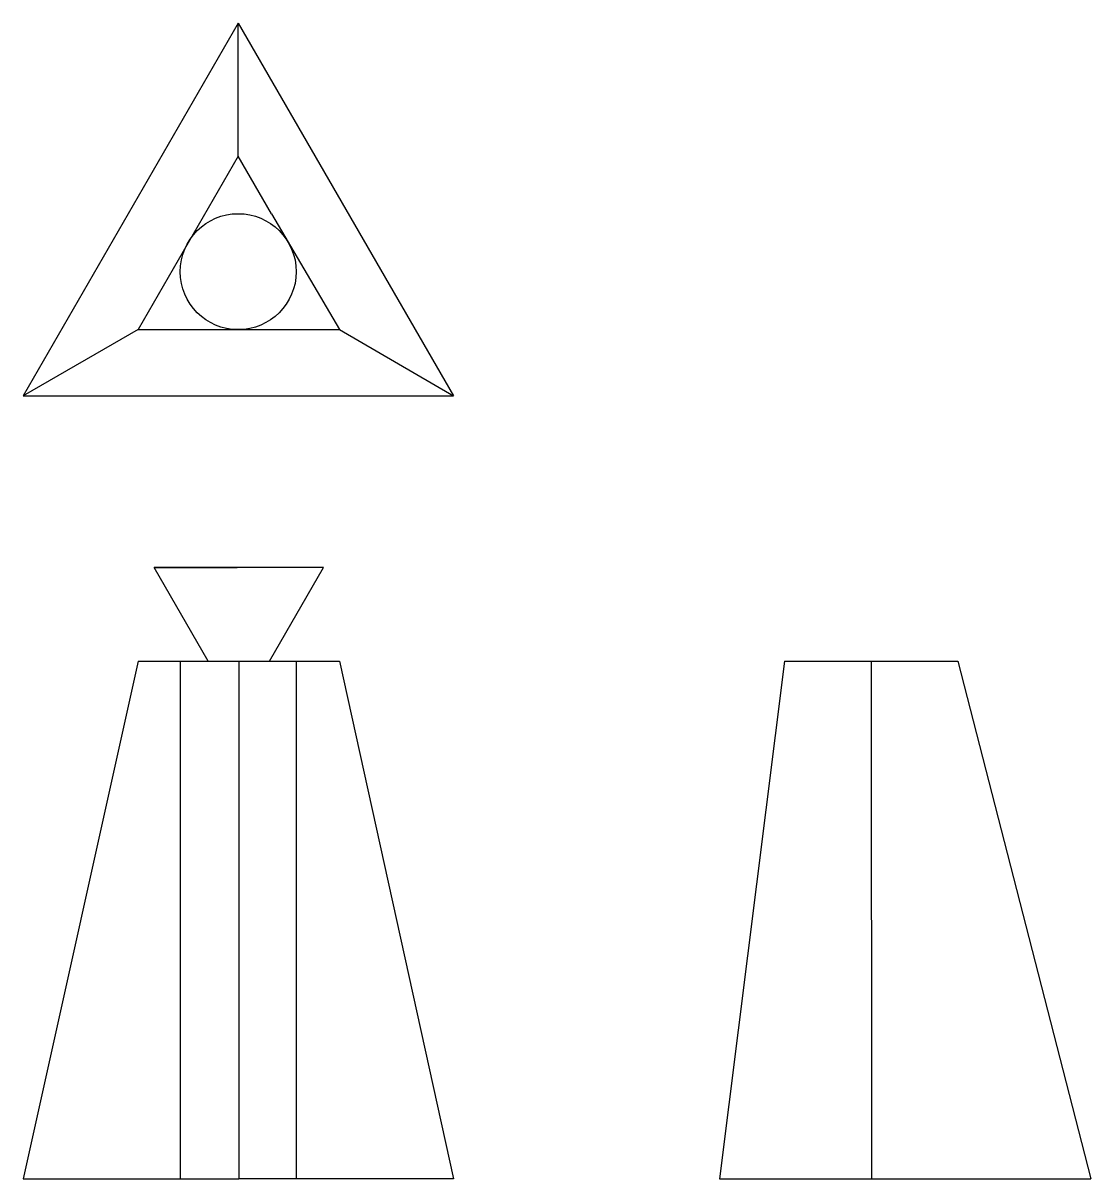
# Model space of a CAD drawing. Header units: inches. Extents: x -104 to 412, y -438 to 120.
import ezdxf

# ---------------------------------------------------------------- set-up
doc = ezdxf.new("R2010")
doc.units = ezdxf.units.IN
doc.header["$MEASUREMENT"] = 0

msp = doc.modelspace()

# ---------------------------------------------------------------- linework, layer by layer
for p, q in [((0, 120), (-103.92, -60)), ((0, 120), (103.92, -60)), ((0, 55.71), (0, 120)), ((0, 55.71), (-48.33, -28)), ((16.08, 27.86), (0, 55.71)), ((16.08, 27.86), (49, -28)), ((-48.33, -28), (-103.92, -60)), ((-48.33, -28), (49, -28)), ((49, -28), (103.92, -60)), ((-103.92, -60), (103.92, -60)), ((-40.55, -142.88), (-0.5, -142.88)), ((-48.33, -188), (-103.92, -438)), ((-48.33, -188), (49, -188)), ((0.33, -188), (0.33, -438)), ((49, -188), (103.92, -438)), ((263.92, -188), (232.5, -438)), ((263.92, -188), (347.64, -188)), ((305.78, -188), (306, -438)), ((347.64, -188), (411.92, -438)), ((-103.92, -438), (0.33, -438)), ((103.92, -438), (0.33, -438)), ((232.5, -438), (411.92, -438))]:
    msp.add_line(p, q)
at = {"color": 242, "true_color": 0xcd2027}
for p, q in [((-14.5, -188), (-40.55, -142.88)), ((41.22, -142.88), (-40.55, -142.88)), ((15.17, -188), (41.22, -142.88))]:
    msp.add_line(p, q, dxfattribs=at)
at = {"color": 11, "true_color": 0xf27172}
for p, q in [((-28, -188), (-28, -438)), ((28, -188), (28, -438))]:
    msp.add_line(p, q, dxfattribs=at)
msp.add_circle((0, 0), 28, dxfattribs=at)

doc.saveas('drawing.dxf')
